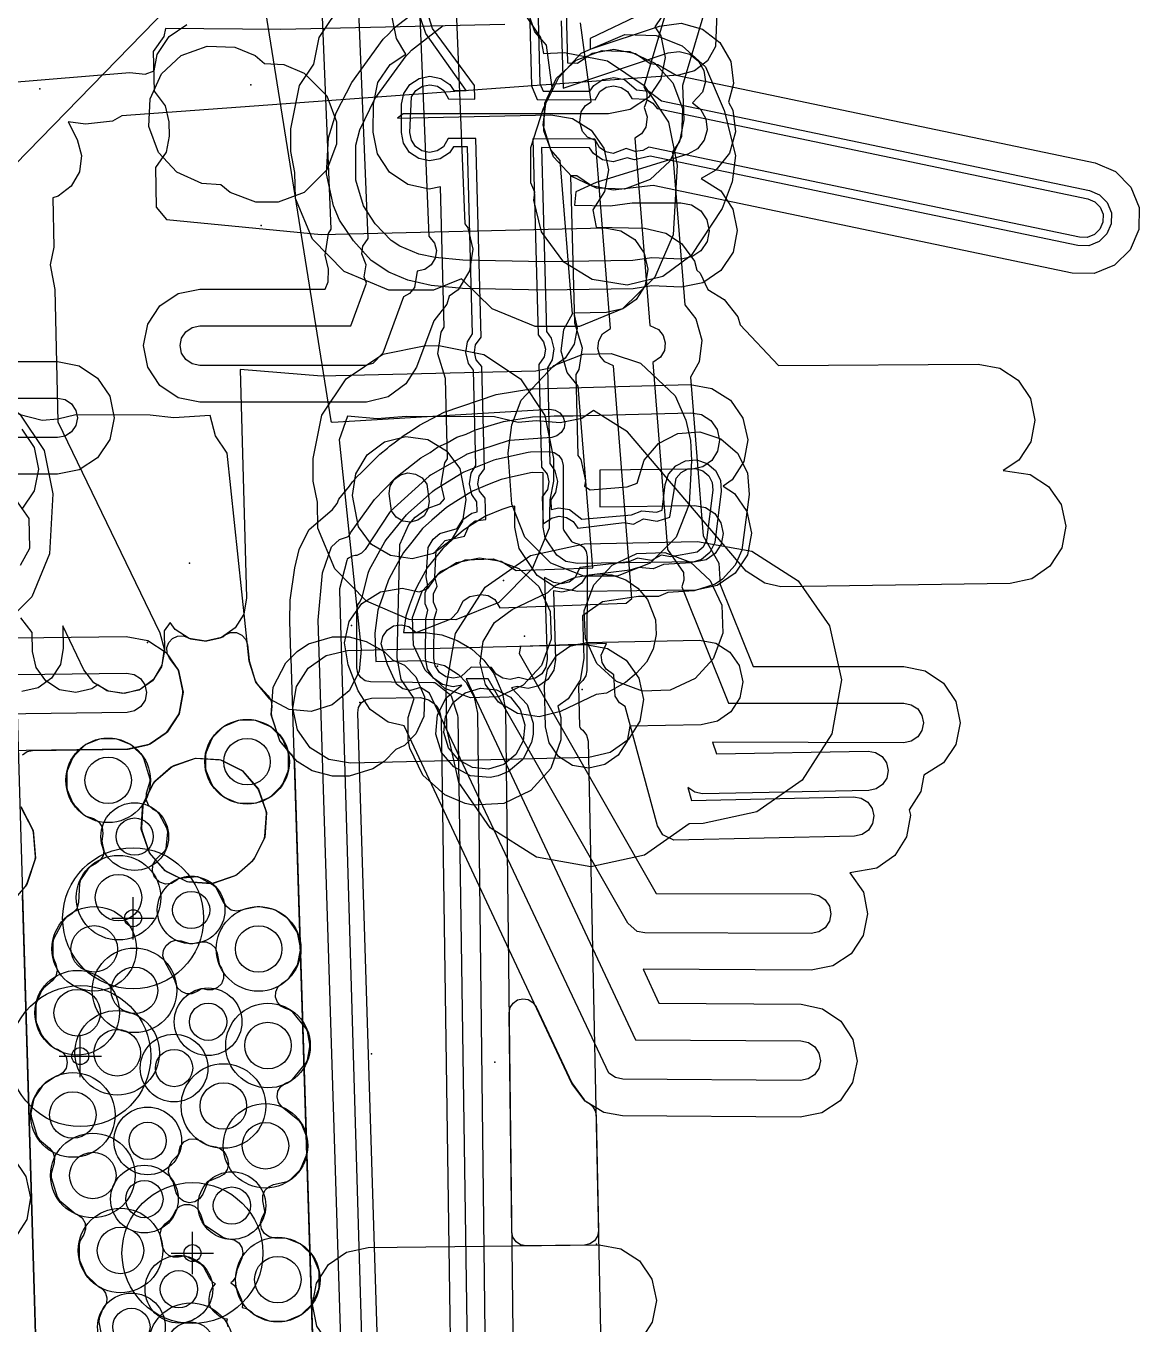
# Model space of a CAD drawing. Header units: metres. Extents: x 17722 to 17999, y 13535 to 15917.
# Drawn here: x 17826.69 to 17866.18, y 14370.62 to 14416.65 of the extents above; entities that cross this region are included whole.
import ezdxf

# ---------------------------------------------------------------- set-up
doc = ezdxf.new("R2010")
doc.units = ezdxf.units.M
for name, color, linetype in [('AI_GREENING_ALLOWED_ZONE', 4, 'Continuous'), ('AI_GREENING_EXCLUSIONS', 1, 'Continuous'), ('AI_GREENING_LAWN', 82, 'Continuous'), ('AI_GREENING_REJECTED', 6, 'Continuous'), ('AI_GREENING_SHRUBS', 92, 'Continuous'), ('AI_GREENING_TREES', 3, 'Continuous')]:
    doc.layers.add(name, color=color, linetype=linetype)

# ---------------------------------------------------------------- blocks, each defined once
blk = doc.blocks.new('AI_TREE')
for p, q in [((0, -0.3), (0, 0.3)), ((-0.3, 0), (0.3, 0))]:
    blk.add_line(p, q)
for radius in [1, 0.12]:
    blk.add_circle((0, 0), radius)
blk = doc.blocks.new('AI_SHRUB')
for radius in [1, 0.55]:
    blk.add_circle((0, 0), radius)

msp = doc.modelspace()

# ---------------------------------------------------------------- linework, layer by layer
at = {"layer": 'AI_GREENING_ALLOWED_ZONE'}
for points in [[(17826.565, 14390.806), (17826.727, 14390.919), (17826.92, 14390.96), (17830.267, 14391.004), (17830.315, 14391.01), (17831.006, 14391.157), (17831.095, 14391.195), (17831.657, 14391.581), (17831.725, 14391.65), (17832.096, 14392.222), (17832.132, 14392.312), (17832.256, 14392.982), (17832.255, 14393.079), (17832.114, 14393.742), (17832.07, 14393.837), (17831.779, 14394.232), (17831.695, 14394.409), (17831.686, 14394.606), (17831.754, 14394.79), (17831.888, 14394.934), (17832.067, 14395.016), (17832.263, 14395.022), (17832.392, 14394.973), (17832.392, 14394.975), (17832.529, 14394.923), (17833.008, 14394.841), (17833.105, 14394.844), (17833.58, 14394.952), (17833.668, 14394.992), (17833.759, 14395.056), (17833.949, 14395.139), (17834.156, 14395.137), (17834.344, 14395.052), (17834.482, 14394.898), (17834.546, 14394.701), (17834.604, 14394.147), (17834.614, 14394.099), (17834.822, 14393.43), (17834.875, 14393.337), (17835.279, 14392.892), (17835.382, 14392.718), (17835.407, 14392.516), (17835.387, 14392.276), (17835.399, 14392.179), (17835.673, 14391.342), (17835.721, 14391.258), (17836.092, 14390.825), (17836.178, 14390.681), (17836.212, 14390.516), (17837.41, 14352.639)], [(17826.687, 14386.166), (17826.734, 14386.25), (17827.008, 14387.087), (17827.02, 14387.184), (17826.949, 14388.066), (17826.921, 14388.162), (17826.524, 14388.909)], [(17827.082, 14368.255), (17826.563, 14385.822)]]:
    msp.add_lwpolyline(points, dxfattribs=at)
for points in [[(17831.599, 14386.723), (17831.675, 14386.664), (17832.367, 14386.321), (17832.461, 14386.295), (17833.247, 14386.243), (17833.344, 14386.256), (17834.084, 14386.509), (17834.167, 14386.558), (17834.737, 14387.059), (17834.796, 14387.135), (17835.139, 14387.827), (17835.165, 14387.921), (17835.217, 14388.707), (17835.204, 14388.804), (17834.951, 14389.544), (17834.902, 14389.627), (17834.401, 14390.197), (17834.325, 14390.256), (17833.633, 14390.599), (17833.539, 14390.625), (17832.753, 14390.677), (17832.656, 14390.664), (17831.916, 14390.411), (17831.833, 14390.362), (17831.263, 14389.861), (17831.204, 14389.785), (17830.861, 14389.093), (17830.835, 14388.999), (17830.783, 14388.213), (17830.796, 14388.116), (17831.049, 14387.376), (17831.098, 14387.293), (17831.599, 14386.723)], [(17846.999, 14373.928), (17846.965, 14373.735), (17846.859, 14373.57), (17846.697, 14373.458), (17846.505, 14373.418), (17844.429, 14373.393), (17844.237, 14373.429), (17844.074, 14373.536), (17843.963, 14373.696), (17843.923, 14373.887), (17843.831, 14381.651), (17843.866, 14381.84), (17843.97, 14382.002), (17844.128, 14382.113), (17844.316, 14382.156), (17844.506, 14382.125), (17844.67, 14382.024), (17844.784, 14381.869), (17846.049, 14379.174), (17846.074, 14379.132), (17846.493, 14378.563), (17846.564, 14378.498), (17846.671, 14378.434), (17846.798, 14378.325), (17846.881, 14378.18), (17846.913, 14378.016), (17846.999, 14373.928)]]:
    msp.add_lwpolyline(points, close=True, dxfattribs=at)
at = {"layer": 'AI_GREENING_EXCLUSIONS'}
for points in [[(17844.491, 14431.136), (17844.922, 14414.612), (17845.032, 14414.346), (17846.692, 14414.336), (17846.832, 14414.542), (17847.158, 14414.757), (17847.541, 14414.831), (17847.923, 14414.753), (17848.344, 14414.386), (17848.786, 14414.338), (17849.236, 14413.996), (17864.416, 14410.822), (17864.775, 14410.669), (17865.048, 14410.391), (17865.194, 14410.029), (17865.19, 14409.639), (17865.038, 14409.28), (17864.759, 14409.006), (17864.397, 14408.861), (17864.007, 14408.864), (17848.827, 14412.039), (17848.277, 14411.906), (17848.02, 14411.98), (17847.523, 14411.831), (17847.141, 14411.909), (17846.818, 14412.128), (17846.681, 14412.336), (17844.981, 14412.346), (17845.152, 14405.816), (17845.325, 14405.578), (17845.418, 14405.199), (17845.358, 14404.814), (17845.185, 14404.53), (17845.274, 14401.13), (17845.455, 14400.875), (17845.541, 14400.494), (17845.474, 14400.109), (17845.309, 14399.848), (17845.319, 14399.501), (17845.588, 14399.565), (17845.974, 14399.503), (17846.404, 14399.163), (17848.173, 14399.314), (17848.539, 14399.463), (17849.059, 14399.415), (17849.259, 14399.48), (17849.367, 14400.388), (17849.488, 14400.759), (17849.742, 14401.055), (17850.09, 14401.232), (17850.479, 14401.262), (17850.85, 14401.141), (17851.146, 14400.888), (17851.323, 14400.54), (17851.353, 14400.151), (17851.123, 14398.33), (17850.946, 14397.982), (17850.65, 14397.729), (17850.279, 14397.608), (17849.3, 14397.551), (17848.935, 14397.402), (17848.414, 14397.45), (17848.11, 14397.351), (17846.569, 14397.169), (17846.395, 14396.886), (17846.079, 14396.657), (17845.699, 14396.567), (17845.403, 14396.615), (17845.474, 14394.189), (17845.409, 14393.804), (17845.202, 14393.473), (17844.884, 14393.247), (17844.504, 14393.16), (17844.115, 14393.228), (17843.912, 14393.181), (17844.474, 14392.584), (17844.684, 14391.931), (17844.684, 14391.535), (17844.625, 14391.243), (17844.313, 14390.644), (17843.805, 14390.213), (17843.444, 14390.062), (17843.152, 14390.003), (17842.464, 14390.062), (17841.865, 14390.374), (17841.434, 14390.882), (17841.224, 14391.535), (17841.283, 14392.223), (17841.595, 14392.822), (17842.154, 14393.274), (17841.847, 14393.217), (17841.466, 14393.297), (17841.143, 14393.517), (17840.93, 14393.844), (17840.858, 14394.227), (17840.873, 14395.616), (17840.94, 14395.934), (17840.85, 14396.157), (17840.85, 14396.553), (17840.948, 14396.798), (17840.889, 14397.116), (17840.96, 14398.152), (17841.139, 14398.452), (17841.372, 14398.651), (17841.991, 14398.827), (17842.188, 14399.146), (17842.504, 14399.375), (17842.697, 14399.421), (17842.686, 14399.774), (17842.504, 14400.032), (17842.418, 14400.413), (17842.484, 14400.797), (17842.651, 14401.062), (17842.562, 14404.45), (17842.389, 14404.688), (17842.296, 14405.067), (17842.356, 14405.452), (17842.529, 14405.736), (17842.356, 14412.361), (17841.852, 14412.364), (17841.712, 14412.158), (17841.386, 14411.943), (17841.003, 14411.869), (17840.621, 14411.947), (17840.298, 14412.166), (17840.083, 14412.492), (17840.009, 14412.875), (17840.015, 14413.875), (17840.093, 14414.257), (17840.312, 14414.58), (17840.638, 14414.795), (17841.021, 14414.869), (17841.403, 14414.791), (17841.726, 14414.572), (17841.863, 14414.364), (17842.304, 14414.361), (17840.871, 14416.386), (17840.677, 14416.973)], [(17844.188, 14431.246), (17844.624, 14414.534), (17844.824, 14414.047), (17846.876, 14414.035), (17847.043, 14414.329), (17847.271, 14414.479), (17847.539, 14414.531), (17847.807, 14414.476), (17848.033, 14414.323), (17848.187, 14414.075), (17848.69, 14414.054), (17848.926, 14413.917), (17849.075, 14413.724), (17864.355, 14410.528), (17864.606, 14410.421), (17864.797, 14410.226), (17864.899, 14409.973), (17864.897, 14409.7), (17864.79, 14409.449), (17864.595, 14409.257), (17864.341, 14409.155), (17864.068, 14409.158), (17848.788, 14412.353), (17848.574, 14412.235), (17848.303, 14412.205), (17847.985, 14412.309), (17847.525, 14412.131), (17847.257, 14412.186), (17847.031, 14412.339), (17846.868, 14412.635), (17844.673, 14412.648), (17844.855, 14405.695), (17845.053, 14405.452), (17845.118, 14405.186), (17845.076, 14404.917), (17844.882, 14404.645), (17844.977, 14401.005), (17845.18, 14400.753), (17845.241, 14400.486), (17845.194, 14400.217), (17845.006, 14399.956), (17845.034, 14398.994), (17845.334, 14399.202), (17845.599, 14399.265), (17845.869, 14399.222), (17846.102, 14399.079), (17846.265, 14398.844), (17847.91, 14399.039), (17848.247, 14398.985), (17848.598, 14399.168), (17849.085, 14399.085), (17849.531, 14399.231), (17849.75, 14400.612), (17849.928, 14400.82), (17850.171, 14400.943), (17850.443, 14400.964), (17850.703, 14400.88), (17850.911, 14400.702), (17851.034, 14400.459), (17851.055, 14400.186), (17850.835, 14398.411), (17850.711, 14398.168), (17850.503, 14397.99), (17849.563, 14397.825), (17849.227, 14397.88), (17848.875, 14397.696), (17848.388, 14397.78), (17848.074, 14397.649), (17846.338, 14397.443), (17846.175, 14397.09), (17845.954, 14396.93), (17845.688, 14396.867), (17845.418, 14396.91), (17845.087, 14397.095), (17845.174, 14394.18), (17845.129, 14393.91), (17844.984, 14393.679), (17844.761, 14393.521), (17844.495, 14393.46), (17844.156, 14393.549), (17843.87, 14393.473), (17843.601, 14393.519), (17843.37, 14393.664), (17843.208, 14393.901), (17842.48, 14393.91), (17842.119, 14393.567), (17841.851, 14393.517), (17841.583, 14393.573), (17841.358, 14393.727), (17841.208, 14393.956), (17841.158, 14394.224), (17841.173, 14395.613), (17841.264, 14395.931), (17841.145, 14396.217), (17841.148, 14396.513), (17841.274, 14396.791), (17841.189, 14397.113), (17841.241, 14398.046), (17841.555, 14398.41), (17842.241, 14398.563), (17842.407, 14398.942), (17842.629, 14399.102), (17843.005, 14399.148), (17842.983, 14399.901), (17842.778, 14400.154), (17842.718, 14400.42), (17842.764, 14400.69), (17842.954, 14400.952), (17842.859, 14404.571), (17842.661, 14404.814), (17842.596, 14405.08), (17842.638, 14405.349), (17842.832, 14405.621), (17842.648, 14412.659), (17841.668, 14412.665), (17841.501, 14412.371), (17841.273, 14412.221), (17841.005, 14412.169), (17840.737, 14412.224), (17840.511, 14412.377), (17840.361, 14412.605), (17840.309, 14412.873), (17840.37, 14414.141), (17840.523, 14414.367), (17840.751, 14414.517), (17841.019, 14414.569), (17841.287, 14414.514), (17841.513, 14414.361), (17841.676, 14414.065), (17842.612, 14414.06), (17842.599, 14414.538), (17841.112, 14416.563), (17840.977, 14416.974)], [(17845.498, 14430.893), (17845.904, 14415.341), (17846.258, 14415.338), (17846.78, 14415.683), (17847.547, 14415.831), (17848.311, 14415.674), (17848.832, 14415.321), (17849.108, 14415.285), (17849.759, 14414.909), (17864.621, 14411.801), (17865.339, 14411.495), (17865.885, 14410.938), (17866.177, 14410.214), (17866.169, 14409.434), (17865.864, 14408.716), (17865.306, 14408.17), (17864.583, 14407.878), (17863.802, 14407.886), (17848.94, 14410.993), (17847.517, 14410.831), (17846.753, 14410.988), (17846.235, 14411.339), (17846.008, 14411.34), (17846.144, 14406.12), (17846.417, 14405.242), (17846.297, 14404.47), (17846.192, 14404.297), (17846.266, 14401.425), (17846.368, 14401.281), (17846.54, 14400.52), (17846.507, 14400.327), (17846.703, 14400.205), (17848.013, 14400.31), (17848.367, 14400.443), (17848.616, 14401.249), (17849.124, 14401.841), (17849.82, 14402.195), (17850.598, 14402.255), (17851.339, 14402.013), (17851.932, 14401.506), (17852.286, 14400.81), (17852.346, 14400.032), (17852.086, 14398.058), (17851.852, 14397.533), (17851.397, 14397.029), (17851.138, 14396.856), (17850.396, 14396.615), (17849.46, 14396.555), (17849.133, 14396.422), (17848.424, 14396.422), (17847.143, 14396.23), (17846.43, 14395.733), (17846.474, 14394.218), (17846.344, 14393.448), (17845.929, 14392.787), (17845.562, 14392.525), (17845.664, 14392.129), (17845.664, 14391.337), (17845.303, 14390.323), (17844.602, 14389.544), (17843.642, 14389.081), (17842.558, 14389.023), (17842.266, 14389.081), (17841.544, 14389.384), (17840.765, 14390.085), (17840.302, 14391.045), (17840.244, 14391.337), (17840.244, 14392.129), (17840.46, 14392.797), (17840.002, 14393.471), (17839.858, 14394.238), (17839.95, 14398.263), (17840.276, 14398.972), (17840.497, 14399.228), (17840.921, 14399.545), (17841.379, 14399.704), (17841.532, 14399.883), (17841.418, 14400.386), (17841.55, 14401.156), (17841.644, 14401.304), (17841.57, 14404.146), (17841.297, 14405.024), (17841.417, 14405.796), (17841.522, 14405.969), (17841.393, 14410.945), (17840.997, 14410.869), (17840.233, 14411.026), (17839.587, 14411.463), (17839.157, 14412.114), (17839.009, 14412.881), (17839.015, 14413.881), (17839.172, 14414.645), (17839.609, 14415.291), (17840.164, 14415.658), (17839.833, 14416.203), (17839.677, 14416.968)], [(17840.257, 14426.779), (17840.976, 14409.198), (17841.183, 14408.949), (17841.247, 14408.684), (17841.205, 14408.414), (17841.062, 14408.181), (17840.842, 14408.02), (17840.569, 14407.955), (17840.467, 14407.378), (17840.297, 14407.164), (17840.084, 14407.046), (17839.343, 14405.047), (17838.989, 14404.679), (17838.724, 14404.615), (17832.853, 14404.615), (17832.586, 14404.668), (17832.358, 14404.82), (17832.207, 14405.047), (17832.153, 14405.315), (17832.207, 14405.583), (17832.358, 14405.81), (17832.586, 14405.961), (17832.853, 14406.015), (17838.209, 14406.015), (17838.771, 14407.532), (17838.685, 14407.761), (17838.761, 14408.177), (17838.599, 14408.575), (17838.641, 14408.845), (17838.828, 14409.11), (17838.108, 14426.691)], [(17840.787, 14426.614), (17819.044, 14404.309)], [(17840.787, 14426.614), (17819.044, 14404.309)], [(17841.58, 14426.231), (17842.259, 14409.637), (17842.362, 14409.495), (17842.546, 14408.737), (17842.425, 14407.966), (17842.018, 14407.3), (17841.706, 14407.072), (17841.623, 14406.782), (17841.155, 14406.194), (17840.544, 14404.549), (17840.164, 14403.956), (17839.532, 14403.498), (17838.773, 14403.316), (17832.853, 14403.315), (17832.088, 14403.467), (17831.439, 14403.901), (17831.006, 14404.549), (17830.853, 14405.315), (17831.006, 14406.08), (17831.439, 14406.729), (17832.088, 14407.162), (17832.853, 14407.315), (17837.304, 14407.315), (17837.403, 14407.582), (17837.419, 14408.03), (17837.3, 14408.522), (17837.421, 14409.293), (17837.513, 14409.444), (17836.825, 14426.252)], [(17850.952, 14422.393), (17848.61, 14414.502), (17848.71, 14414.279), (17848.718, 14414.006), (17848.624, 14413.759), (17848.728, 14413.426), (17848.678, 14413.059), (17848.525, 14412.833), (17848.286, 14412.679), (17848.817, 14406.03), (17849.124, 14405.888), (17849.294, 14405.674), (17849.368, 14405.411), (17849.336, 14405.14), (17849.203, 14404.901), (17848.922, 14404.713), (17849.451, 14398.089), (17850.013, 14397.265), (17850.031, 14396.993), (17849.952, 14396.762), (17851.608, 14392.635), (17857.829, 14392.635), (17858.096, 14392.582), (17858.324, 14392.43), (17858.475, 14392.203), (17858.529, 14391.935), (17858.475, 14391.667), (17858.324, 14391.44), (17858.096, 14391.289), (17857.829, 14391.235), (17851.048, 14391.252), (17851.181, 14390.835), (17856.562, 14390.935), (17856.831, 14390.886), (17857.061, 14390.739), (17857.217, 14390.515), (17857.275, 14390.248), (17857.227, 14389.979), (17857.079, 14389.749), (17856.855, 14389.593), (17856.588, 14389.535), (17850.685, 14389.425), (17850.416, 14389.474), (17850.17, 14389.645), (17850.296, 14389.181), (17856.05, 14389.318), (17856.319, 14389.271), (17856.549, 14389.125), (17856.706, 14388.902), (17856.766, 14388.635), (17856.719, 14388.366), (17856.573, 14388.135), (17856.349, 14387.978), (17856.083, 14387.919), (17849.675, 14387.774), (17849.281, 14387.962), (17849.088, 14388.285), (17847.941, 14392.514), (17847.739, 14392.651), (17847.588, 14392.879), (17847.54, 14393.643), (17847.268, 14393.837), (17847.131, 14394.073), (17847.096, 14394.344), (17847.281, 14394.757), (17844.228, 14394.645), (17844.182, 14394.402), (17849.051, 14385.885), (17854.55, 14385.869), (17854.818, 14385.815), (17855.045, 14385.662), (17855.196, 14385.435), (17855.248, 14385.167), (17855.194, 14384.899), (17855.042, 14384.673), (17854.814, 14384.521), (17854.546, 14384.469), (17848.642, 14384.486), (17848.375, 14384.54), (17848.037, 14384.839), (17843.086, 14393.499), (17842.307, 14393.5), (17848.316, 14380.699), (17854.177, 14380.658), (17854.445, 14380.602), (17854.671, 14380.449), (17854.821, 14380.221), (17854.873, 14379.953), (17854.817, 14379.685), (17854.664, 14379.459), (17854.436, 14379.309), (17854.168, 14379.258), (17847.865, 14379.302), (17847.597, 14379.357), (17847.371, 14379.51), (17840.998, 14392.994), (17840.684, 14393.19), (17840.326, 14393.088), (17840.06, 14393.147), (17839.836, 14393.305), (17839.51, 14394.002), (17839.284, 14394.738), (17839.344, 14395.004), (17839.501, 14395.227), (17839.732, 14395.374), (17840.001, 14395.42), (17840.267, 14395.36), (17840.528, 14395.145), (17841.767, 14395.623), (17842.006, 14395.87), (17842.202, 14396.269), (17842.433, 14396.416), (17842.821, 14396.495), (17843.091, 14396.452), (17843.323, 14396.308), (17843.499, 14396.02), (17847.981, 14396.184), (17848.186, 14396.348), (17847.527, 14404.602), (17847.219, 14404.743), (17847.05, 14404.957), (17846.976, 14405.22), (17847.007, 14405.491), (17847.141, 14405.73), (17847.422, 14405.918), (17846.889, 14412.586), (17846.612, 14412.708), (17846.431, 14412.913), (17846.336, 14413.236), (17846.386, 14413.603), (17846.539, 14413.829), (17846.741, 14413.964), (17846.365, 14416.768)], [(17852.198, 14422.023), (17849.978, 14414.542), (17850.032, 14413.322), (17849.877, 14412.558), (17849.629, 14412.19), (17850.063, 14406.757), (17850.451, 14406.265), (17850.664, 14405.515), (17850.573, 14404.74), (17850.268, 14404.193), (17850.716, 14398.574), (17851.27, 14397.599), (17851.318, 14396.849), (17852.487, 14393.935), (17857.829, 14393.935), (17858.594, 14393.783), (17859.243, 14393.35), (17859.676, 14392.701), (17859.829, 14391.935), (17859.676, 14391.17), (17859.243, 14390.521), (17858.54, 14390.077), (17858.437, 14389.504), (17858.023, 14388.859), (17858.066, 14388.666), (17857.932, 14387.897), (17857.514, 14387.238), (17856.875, 14386.789), (17855.914, 14386.614), (17856.398, 14385.929), (17856.548, 14385.163), (17856.394, 14384.398), (17855.959, 14383.751), (17855.308, 14383.319), (17854.543, 14383.169), (17848.579, 14383.198), (17849.144, 14381.993), (17854.187, 14381.957), (17854.951, 14381.8), (17855.597, 14381.362), (17856.026, 14380.71), (17856.172, 14379.943), (17856.015, 14379.179), (17855.577, 14378.533), (17854.925, 14378.104), (17854.158, 14377.958), (17847.856, 14378.002), (17847.19, 14378.121), (17846.522, 14378.524), (17846.059, 14379.152), (17840.108, 14391.83), (17839.533, 14391.959), (17838.895, 14392.408), (17838.477, 14393.068), (17838.118, 14394.001), (17837.984, 14394.77), (17838.155, 14395.531), (17838.604, 14396.169), (17839.264, 14396.586), (17840.033, 14396.72), (17840.643, 14396.583), (17840.946, 14396.699), (17841.306, 14397.211), (17841.965, 14397.628), (17842.774, 14397.794), (17843.544, 14397.67), (17844.077, 14397.342), (17846.794, 14397.441), (17846.281, 14403.875), (17845.892, 14404.366), (17845.68, 14405.117), (17845.771, 14405.892), (17846.076, 14406.438), (17845.641, 14411.881), (17845.307, 14412.26), (17845.04, 14413.132), (17845.131, 14413.907), (17845.373, 14414.381), (17845.16, 14415.975), (17844.746, 14416.444), (17844.493, 14417.183)], [(17850.462, 14418.017), (17846.698, 14416.21), (17846.709, 14415.827), (17849.158, 14416.649), (17849.932, 14416.748), (17850.685, 14416.544), (17851.302, 14416.067), (17851.69, 14415.39), (17851.79, 14414.616), (17851.608, 14413.948), (17851.763, 14413.672), (17851.855, 14412.897), (17851.643, 14412.146), (17851.16, 14411.533), (17850.645, 14411.244), (17851.334, 14410.806), (17851.77, 14410.158), (17851.925, 14409.394), (17851.775, 14408.628), (17851.344, 14407.977), (17850.697, 14407.541), (17849.932, 14407.386), (17848.893, 14407.432), (17848.234, 14407.332), (17845.108, 14407.282), (17842.171, 14407.344), (17841.063, 14407.45), (17841.063, 14407.45), (17841.063, 14407.45), (17841.063, 14407.45), (17841.063, 14407.45), (17840.239, 14407.635), (17839.563, 14407.92), (17838.94, 14408.336), (17838.305, 14409.029), (17837.809, 14409.763), (17837.594, 14410.272), (17837.353, 14411.407), (17837.423, 14412.684), (17837.694, 14413.575), (17838.253, 14414.652), (17839.364, 14416.184), (17839.567, 14416.372), (17839.567, 14416.372), (17839.748, 14416.582), (17840.966, 14417.517)], [(17851.203, 14417.108), (17851.154, 14415.927), (17850.865, 14415.418), (17850.403, 14415.059), (17849.839, 14414.903), (17830.09, 14413.466), (17829.757, 14413.279), (17828.802, 14413.166), (17828.19, 14413.256), (17828.504, 14412.628), (17828.658, 14412.063), (17828.585, 14411.483), (17828.295, 14410.974), (17827.833, 14410.616), (17827.639, 14410.563), (17827.68, 14408.804), (17827.547, 14408.178), (17827.715, 14407.305), (17827.823, 14402.609), (17831.441, 14395.128), (17831.588, 14394.561), (17831.508, 14393.982), (17831.211, 14393.477), (17830.744, 14393.124), (17830.178, 14392.977), (17829.598, 14393.058), (17829.093, 14393.355), (17828.741, 14393.822), (17827.99, 14395.373), (17828.008, 14394.588), (17827.907, 14394.012), (17827.594, 14393.518), (17827.115, 14393.181), (17826.543, 14393.054)], [(17844.072, 14417.537), (17844.939, 14416.24), (17845.051, 14415.677), (17845.791, 14415.715), (17847.322, 14415.411), (17848.619, 14414.543), (17849.487, 14413.246), (17849.791, 14411.715), (17849.644, 14409.248), (17848.997, 14407.739), (17847.853, 14406.616), (17846.331, 14405.996), (17844.747, 14405.996), (17843.225, 14406.616), (17842.14, 14407.681), (17841.144, 14407.281), (17839.56, 14407.281), (17837.974, 14407.944), (17836.851, 14409.088), (17836.247, 14410.533), (17836.231, 14411.453), (17836.082, 14412.203), (17836.082, 14413.005), (17836.386, 14414.536), (17836.898, 14415.302), (17837.085, 14416.24), (17837.085, 14416.24), (17837.952, 14417.537)], [(17816.909, 14413.891), (17830.367, 14415.003), (17830.914, 14414.939), (17831.23, 14415.065), (17831.344, 14415.638), (17831.771, 14416.281), (17832.394, 14416.702)], [(17849.244, 14416.99), (17848.996, 14416.618), (17849.208, 14416.301), (17849.36, 14415.536), (17849.208, 14414.77), (17848.774, 14414.121), (17848.125, 14413.688), (17847.36, 14413.536), (17840.074, 14413.536), (17839.867, 14413.383), (17845.308, 14413.507), (17846.077, 14413.372), (17846.735, 14412.954), (17847.183, 14412.315), (17847.353, 14411.553), (17847.218, 14410.784), (17846.802, 14410.13), (17846.911, 14409.52), (17848.633, 14409.478), (17849.394, 14409.308), (17849.949, 14408.941), (17850.405, 14408.307), (17850.485, 14407.996), (17850.606, 14407.887), (17850.882, 14407.303), (17851.455, 14406.95), (17851.939, 14406.338), (17852.02, 14406.055), (17853.388, 14404.614), (17860.47, 14404.662), (17861.237, 14404.515), (17861.888, 14404.086), (17862.326, 14403.44), (17862.484, 14402.676), (17862.337, 14401.909), (17861.908, 14401.257), (17861.354, 14400.882), (17862.312, 14400.745), (17862.967, 14400.322), (17863.411, 14399.681), (17863.576, 14398.918), (17863.436, 14398.15), (17863.014, 14397.494), (17862.372, 14397.05), (17861.609, 14396.885), (17853.474, 14396.762), (17852.899, 14396.896), (17852.244, 14397.319), (17848.029, 14402.256), (17846.824, 14403.014), (17846.403, 14402.732), (17845.638, 14402.58), (17844.785, 14402.65), (17844.145, 14402.587), (17843.309, 14402.791), (17840.18, 14402.806), (17839.148, 14402.716), (17838.099, 14402.815), (17837.801, 14401.978), (17838.585, 14394.542), (17838.513, 14393.765), (17838.15, 14393.074), (17837.551, 14392.575), (17836.805, 14392.343), (17836.028, 14392.414), (17835.338, 14392.778), (17834.838, 14393.377), (17834.607, 14394.123), (17833.829, 14401.505), (17833.408, 14402.121), (17833.218, 14402.838), (17831.934, 14402.75), (17831.099, 14402.848), (17828.456, 14402.861), (17827.818, 14402.705), (17827.267, 14402.666), (17826.431, 14402.87)], [(17843.675, 14416.707), (17835.727, 14416.526), (17831.634, 14416.566), (17831.582, 14416.28), (17831.206, 14415.746), (17831.232, 14414.339), (17831.628, 14413.82), (17831.753, 14413.248), (17831.762, 14412.748), (17831.658, 14412.172), (17831.282, 14411.638), (17831.308, 14410.231), (17831.679, 14409.787), (17837.16, 14409.263), (17847.219, 14409.493), (17847.795, 14409.392), (17848.289, 14409.078), (17848.625, 14408.599), (17848.752, 14408.027), (17848.651, 14407.451), (17848.337, 14406.957), (17847.858, 14406.621), (17847.287, 14406.493), (17846.12, 14406.467), (17846.237, 14405.941), (17846.136, 14405.365), (17845.822, 14404.871), (17845.343, 14404.534), (17844.771, 14404.407), (17837.17, 14404.234), (17834.291, 14404.469), (17834.515, 14396.374), (17834.417, 14395.797), (17834.105, 14395.302), (17833.628, 14394.963), (17833.057, 14394.833), (17832.48, 14394.931), (17831.985, 14395.243), (17831.805, 14395.495), (17831.586, 14395.205), (17831.599, 14394.502), (17831.496, 14393.926), (17831.18, 14393.434), (17830.699, 14393.1), (17830.127, 14392.975), (17829.551, 14393.078), (17829.232, 14393.283), (17829.03, 14393.141), (17828.459, 14393.012), (17827.883, 14393.111), (17827.388, 14393.424), (17827.05, 14393.902), (17826.922, 14394.473), (17826.905, 14395.143), (17826.506, 14395.66)], [(17845.679, 14416.83), (17845.75, 14414.45), (17849.476, 14415.701), (17849.863, 14415.751), (17850.239, 14415.649), (17850.548, 14415.41), (17850.742, 14415.071), (17850.792, 14414.684), (17850.69, 14414.308), (17850.332, 14413.931), (17850.621, 14413.703), (17850.812, 14413.363), (17850.858, 14412.975), (17850.752, 14412.6), (17850.51, 14412.293), (17850.17, 14412.103), (17846.913, 14411.096), (17846.196, 14410.772), (17846.15, 14410.299), (17847.414, 14410.27), (17848.194, 14410.38), (17849.921, 14410.386), (17850.304, 14410.312), (17850.629, 14410.096), (17850.847, 14409.772), (17850.925, 14409.39), (17850.85, 14409.007), (17850.634, 14408.682), (17850.311, 14408.464), (17849.928, 14408.386), (17848.89, 14408.432), (17848.218, 14408.332), (17845.092, 14408.282), (17842.192, 14408.344), (17841.205, 14408.44), (17841.205, 14408.44), (17841.205, 14408.44), (17841.205, 14408.44), (17841.205, 14408.44), (17840.628, 14408.556), (17839.952, 14408.841), (17839.641, 14409.049), (17839.078, 14409.637), (17838.668, 14410.276), (17838.387, 14411.18), (17838.39, 14412.429), (17838.534, 14412.972), (17839.065, 14414.068), (17840.171, 14415.595), (17840.273, 14415.688), (17840.364, 14415.793), (17841.492, 14416.666)], [(17821.488, 14404.75), (17827.812, 14404.754), (17828.577, 14404.601), (17829.226, 14404.168), (17829.659, 14403.519), (17829.812, 14402.754), (17829.659, 14401.988), (17829.226, 14401.339), (17828.577, 14400.906), (17827.812, 14400.754), (17824.785, 14400.754)], [(17837.436, 14351.82), (17836.094, 14394.235), (17836.089, 14394.258), (17836.09, 14394.373), (17836.053, 14395.546), (17836.065, 14396.291), (17836.221, 14397.439), (17836.384, 14398.082), (17836.727, 14398.783), (17837.565, 14399.499), (17837.723, 14399.72), (17837.787, 14399.865), (17838.16, 14400.331), (17838.27, 14400.485), (17838.339, 14400.556), (17838.406, 14400.639), (17838.614, 14400.835), (17839.237, 14401.469), (17839.515, 14401.684), (17839.515, 14401.684), (17839.588, 14401.753), (17839.751, 14401.868), (17840.109, 14402.145), (17840.321, 14402.267), (17840.652, 14402.499), (17841.519, 14402.955), (17841.519, 14402.955), (17841.519, 14402.955), (17843.37, 14403.588), (17843.37, 14403.588), (17843.37, 14403.588), (17843.37, 14403.588), (17844.601, 14403.784), (17844.663, 14403.786), (17844.684, 14403.789), (17850.249, 14403.936), (17850.251, 14403.936), (17850.251, 14403.936), (17850.251, 14403.936), (17851.02, 14403.8), (17851.678, 14403.381), (17852.126, 14402.742), (17852.295, 14401.98), (17852.159, 14401.212), (17851.74, 14400.554), (17851.425, 14400.332), (17851.822, 14400.074), (17852.263, 14399.43), (17852.424, 14398.666), (17852.28, 14397.899), (17851.854, 14397.246), (17851.211, 14396.805), (17850.447, 14396.643), (17846.271, 14396.595), (17845.474, 14396.738), (17844.82, 14397.164), (17844.186, 14398.118), (17844.035, 14398.883), (17844.037, 14399.623), (17843.848, 14399.604), (17843.575, 14399.499), (17842.99, 14399.267), (17842.425, 14398.908), (17842.199, 14398.761), (17841.825, 14398.435), (17841.473, 14398.123), (17840.962, 14397.487), (17840.92, 14397.435), (17840.572, 14396.788), (17840.467, 14396.589), (17840.298, 14396.109), (17840.163, 14395.72), (17840.085, 14395.137), (17840.852, 14395.143), (17841.436, 14395.059), (17841.989, 14394.863), (17842.495, 14394.562), (17842.935, 14394.165), (17843.287, 14393.691), (17843.598, 14392.974), (17843.704, 14392.393), (17844.025, 14365.308)], [(17821.507, 14403.454), (17827.812, 14403.454), (17828.08, 14403.4), (17828.307, 14403.249), (17828.458, 14403.021), (17828.512, 14402.754), (17828.458, 14402.486), (17828.307, 14402.259), (17828.08, 14402.107), (17827.812, 14402.054), (17822.205, 14402.054)], [(17838.42, 14352.05), (17837.052, 14395.577), (17837.205, 14397.264), (17837.522, 14398.177), (17837.814, 14398.435), (17838.129, 14398.543), (17838.169, 14398.6), (17838.201, 14398.671), (17839.052, 14399.863), (17839.781, 14400.614), (17839.813, 14400.638), (17839.866, 14400.692), (17840.7, 14401.337), (17841.031, 14401.526), (17841.287, 14401.713), (17841.636, 14401.872), (17841.975, 14402.065), (17841.975, 14402.065), (17842.304, 14402.176), (17842.64, 14402.329), (17843.633, 14402.623), (17843.633, 14402.623), (17843.633, 14402.623), (17843.633, 14402.623), (17844.661, 14402.786), (17845.16, 14402.799), (17845.427, 14402.83), (17846.095, 14402.824), (17850.273, 14402.936), (17850.273, 14402.936), (17850.273, 14402.936), (17850.657, 14402.868), (17850.987, 14402.659), (17851.21, 14402.339), (17851.295, 14401.958), (17851.227, 14401.574), (17851.018, 14401.245), (17850.698, 14401.021), (17850.317, 14400.936), (17850.317, 14400.936), (17850.317, 14400.936), (17850.317, 14400.936), (17847.043, 14400.897), (17847.045, 14399.601), (17850.412, 14399.643), (17850.796, 14399.572), (17851.123, 14399.359), (17851.343, 14399.037), (17851.424, 14398.655), (17851.352, 14398.271), (17851.139, 14397.944), (17850.817, 14397.724), (17850.435, 14397.643), (17846.259, 14397.595), (17845.846, 14397.666), (17845.519, 14397.879), (17845.111, 14398.499), (17845.035, 14398.882), (17845.039, 14400.805), (17844.646, 14400.811), (17844.057, 14400.685), (17843.543, 14400.569), (17843.123, 14400.4), (17842.534, 14400.157), (17841.942, 14399.792), (17841.603, 14399.579), (17841.092, 14399.124), (17840.761, 14398.826), (17840.373, 14398.345), (17840.079, 14397.976), (17839.739, 14397.36), (17839.545, 14397.005), (17839.335, 14396.401), (17839.175, 14395.938), (17839.068, 14395.114), (17839.099, 14394.115), (17840.774, 14394.146), (17841.536, 14393.972), (17842.031, 14393.654), (17842.301, 14393.366), (17842.587, 14392.854), (17842.711, 14392.279), (17843.025, 14365.292)], [(17826.542, 14402.349), (17826.976, 14401.7), (17827.128, 14400.935), (17826.976, 14400.17), (17826.542, 14399.521)], [(17826.495, 14397.53), (17826.829, 14398.129), (17826.802, 14399.184), (17826.386, 14399.774)], [(17825.357, 14394.94), (17830.238, 14395.004), (17831.006, 14394.862), (17831.66, 14394.437), (17832.102, 14393.794), (17832.265, 14393.031), (17832.123, 14392.263), (17831.698, 14391.609), (17831.055, 14391.167), (17830.291, 14391.005), (17823.988, 14390.921)], [(17826.302, 14394.679), (17828.383, 14324.175)], [(17824.45, 14393.628), (17830.256, 14393.704), (17830.524, 14393.655), (17830.753, 14393.506), (17830.908, 14393.281), (17830.965, 14393.014), (17830.915, 14392.745), (17830.766, 14392.516), (17830.541, 14392.361), (17830.274, 14392.304), (17823.97, 14392.221)], [(17826.504, 14388.976), (17826.945, 14388.117), (17827.024, 14387.134), (17826.719, 14386.203), (17826.099, 14385.48)]]:
    msp.add_lwpolyline(points, dxfattribs=at)
for points in [[(17849.968, 14415.944), (17850.793, 14415.205), (17851.459, 14413.657), (17851.856, 14412.056), (17851.74, 14411.125), (17851.382, 14410.184), (17850.292, 14408.517), (17849.285, 14407.765), (17848.018, 14407.456), (17846.778, 14407.66), (17845.764, 14408.277), (17844.979, 14409.357), (17844.707, 14410.471), (17844.735, 14410.756), (17844.601, 14411.092), (17844.598, 14412.345), (17845.051, 14413.733), (17845.597, 14414.828), (17846.388, 14415.683), (17847.937, 14416.346), (17849.044, 14416.313), (17849.968, 14415.944)], [(17833.115, 14415.942), (17834.101, 14415.903), (17834.824, 14415.601), (17835.154, 14415.322), (17835.834, 14415.283), (17836.557, 14414.981), (17837.363, 14414.175), (17837.704, 14413.258), (17837.704, 14412.466), (17837.363, 14411.549), (17836.557, 14410.743), (17835.64, 14410.402), (17834.848, 14410.402), (17833.931, 14410.743), (17833.601, 14411.022), (17832.921, 14411.061), (17832.039, 14411.47), (17831.392, 14412.169), (17831.051, 14413.086), (17831.09, 14414.072), (17831.499, 14414.954), (17832.198, 14415.601), (17833.115, 14415.942)], [(17849.641, 14414.639), (17849.982, 14413.722), (17849.943, 14412.736), (17849.534, 14411.854), (17848.835, 14411.207), (17847.918, 14410.866), (17846.932, 14410.905), (17846.05, 14411.314), (17845.403, 14412.013), (17845.062, 14412.93), (17845.101, 14413.916), (17845.51, 14414.798), (17846.209, 14415.445), (17847.126, 14415.786), (17848.112, 14415.747), (17848.994, 14415.338), (17849.641, 14414.639)], [(17839.347, 14405.012), (17840.878, 14405.316), (17841.4, 14405.311), (17842.931, 14405.007), (17844.228, 14404.139), (17845.096, 14402.842), (17845.4, 14401.311), (17845.4, 14400.505), (17845.269, 14399.846), (17845.253, 14398.844), (17844.649, 14397.399), (17843.462, 14396.212), (17841.94, 14395.592), (17840.279, 14395.608), (17838.77, 14396.255), (17837.647, 14397.399), (17837.043, 14398.844), (17837.027, 14399.764), (17836.878, 14400.514), (17836.878, 14401.316), (17837.182, 14402.847), (17838.05, 14404.144), (17839.347, 14405.012)], [(17849.718, 14403.531), (17850.103, 14402.675), (17850.259, 14401.956), (17850.298, 14401.239), (17850.22, 14399.694), (17849.751, 14398.529), (17848.829, 14397.607), (17847.663, 14397.137), (17846.476, 14397.137), (17845.311, 14397.607), (17844.389, 14398.529), (17843.919, 14399.694), (17843.791, 14401.513), (17843.92, 14402.511), (17844.259, 14403.386), (17845.42, 14404.608), (17846.45, 14405.015), (17847.444, 14405.042), (17848.494, 14404.69), (17849.718, 14403.531)], [(17821.868, 14394.83), (17821.021, 14395.263), (17819.941, 14396.343), (17819.294, 14397.852), (17819.18, 14400.061), (17819.484, 14401.592), (17820.352, 14402.889), (17821.849, 14403.957), (17823.392, 14404.264), (17824.974, 14403.957), (17826.471, 14402.889), (17827.339, 14401.592), (17827.643, 14400.061), (17827.52, 14397.929), (17826.9, 14396.407), (17825.713, 14395.22), (17824.93, 14394.83), (17824.191, 14394.6), (17823.399, 14394.526), (17822.607, 14394.6), (17821.868, 14394.83)], [(17842.078, 14400.962), (17842.287, 14399.857), (17842.175, 14399.085), (17841.775, 14398.415), (17841.15, 14397.948), (17840.393, 14397.757), (17839.621, 14397.869), (17838.951, 14398.269), (17838.484, 14398.894), (17838.275, 14399.999), (17838.387, 14400.771), (17838.787, 14401.441), (17839.412, 14401.908), (17840.169, 14402.099), (17840.941, 14401.987), (17841.611, 14401.587), (17842.078, 14400.962)], [(17840.989, 14399.79), (17840.95, 14399.52), (17840.81, 14399.285), (17840.591, 14399.122), (17840.326, 14399.055), (17840.056, 14399.094), (17839.821, 14399.234), (17839.658, 14399.453), (17839.573, 14400.066), (17839.612, 14400.336), (17839.752, 14400.571), (17839.971, 14400.734), (17840.236, 14400.801), (17840.506, 14400.762), (17840.741, 14400.622), (17840.904, 14400.403), (17840.989, 14399.79)], [(17842.979, 14396.748), (17844.584, 14397.869), (17846.49, 14398.288), (17850.517, 14398.368), (17852.438, 14398.025), (17854.081, 14396.973), (17855.197, 14395.373), (17855.615, 14393.468), (17855.273, 14391.547), (17854.221, 14389.904), (17852.621, 14388.788), (17850.716, 14388.369), (17850.216, 14388.36), (17848.631, 14387.251), (17846.726, 14386.83), (17844.805, 14387.17), (17843.16, 14388.219), (17842.042, 14389.818), (17841.621, 14391.723), (17841.59, 14393.189), (17841.93, 14395.104), (17842.979, 14396.748)], [(17844.877, 14396.768), (17845.286, 14395.886), (17845.325, 14394.9), (17844.977, 14393.968), (17844.33, 14393.269), (17843.448, 14392.86), (17842.462, 14392.821), (17841.545, 14393.162), (17840.846, 14393.809), (17840.437, 14394.691), (17840.398, 14395.677), (17840.746, 14396.609), (17841.393, 14397.308), (17842.275, 14397.717), (17843.261, 14397.756), (17844.178, 14397.415), (17844.877, 14396.768)], [(17850.267, 14397.638), (17850.966, 14396.991), (17851.375, 14396.109), (17851.414, 14395.123), (17851.073, 14394.206), (17850.426, 14393.507), (17849.544, 14393.098), (17848.558, 14393.059), (17847.641, 14393.4), (17846.942, 14394.047), (17846.533, 14394.929), (17846.494, 14395.915), (17846.835, 14396.832), (17847.482, 14397.531), (17848.364, 14397.94), (17849.35, 14397.979), (17850.267, 14397.638)], [(17848.395, 14396.711), (17848.733, 14396.314), (17849.022, 14395.589), (17849.049, 14395.068), (17848.939, 14394.556), (17848.702, 14394.092), (17848.353, 14393.704), (17847.96, 14393.369), (17847.279, 14392.988), (17846.917, 14392.945), (17845.656, 14392.346), (17844.9, 14392.155), (17844.127, 14392.268), (17843.457, 14392.668), (17842.991, 14393.293), (17842.8, 14394.05), (17842.913, 14394.822), (17843.313, 14395.492), (17843.938, 14395.958), (17845.197, 14396.557), (17845.457, 14396.81), (17846.182, 14397.099), (17846.953, 14397.223), (17847.472, 14397.182), (17847.964, 14397.007), (17848.395, 14396.711)], [(17848.395, 14396.711), (17848.733, 14396.314), (17849.022, 14395.589), (17849.049, 14395.068), (17848.939, 14394.556), (17848.702, 14394.092), (17848.353, 14393.704), (17847.96, 14393.369), (17847.279, 14392.988), (17846.917, 14392.945), (17845.656, 14392.346), (17844.9, 14392.155), (17844.127, 14392.268), (17843.457, 14392.668), (17842.991, 14393.293), (17842.8, 14394.05), (17842.913, 14394.822), (17843.313, 14395.492), (17843.938, 14395.958), (17845.197, 14396.557), (17845.457, 14396.81), (17846.182, 14397.099), (17846.953, 14397.223), (17847.472, 14397.182), (17847.964, 14397.007), (17848.395, 14396.711)], [(17840.524, 14391.545), (17840.119, 14391.139), (17839.814, 14390.992), (17839.399, 14390.573), (17838.993, 14390.304), (17838.151, 14390.053), (17837.557, 14390.053), (17836.846, 14390.241), (17836.308, 14390.573), (17835.689, 14391.296), (17835.383, 14392.227), (17835.462, 14393.209), (17835.903, 14394.069), (17836.308, 14394.474), (17836.715, 14394.743), (17837.557, 14394.994), (17838.151, 14394.994), (17838.761, 14394.823), (17839.399, 14394.474), (17839.696, 14394.177), (17840.119, 14393.98), (17840.524, 14393.575), (17840.824, 14392.857), (17840.804, 14392.166), (17840.524, 14391.545)], [(17838.199, 14390.504), (17837.43, 14390.637), (17836.771, 14391.054), (17836.321, 14391.692), (17836.15, 14392.453), (17836.283, 14393.222), (17836.7, 14393.882), (17837.338, 14394.331), (17838.099, 14394.502), (17846.552, 14394.713), (17847.32, 14394.58), (17847.98, 14394.163), (17848.429, 14393.525), (17848.601, 14392.763), (17848.468, 14391.994), (17848.05, 14391.335), (17847.412, 14390.885), (17846.651, 14390.714), (17838.199, 14390.504)], [(17845.986, 14394.662), (17846.557, 14394.788), (17850.587, 14394.868), (17851.163, 14394.765), (17851.656, 14394.45), (17851.991, 14393.97), (17852.116, 14393.398), (17852.013, 14392.822), (17851.698, 14392.329), (17851.218, 14391.994), (17850.646, 14391.869), (17848.112, 14391.819), (17848.018, 14391.284), (17847.703, 14390.791), (17847.223, 14390.455), (17846.652, 14390.329), (17846.076, 14390.431), (17845.582, 14390.746), (17845.247, 14391.225), (17845.12, 14391.797), (17845.089, 14393.257), (17845.192, 14393.835), (17845.508, 14394.328), (17845.986, 14394.662)], [(17843.384, 14393.11), (17843.876, 14392.844), (17844.225, 14392.416), (17844.39, 14391.872), (17844.331, 14391.303), (17844.065, 14390.811), (17843.637, 14390.462), (17843.093, 14390.297), (17842.524, 14390.356), (17842.032, 14390.622), (17841.683, 14391.05), (17841.518, 14391.594), (17841.577, 14392.163), (17841.843, 14392.655), (17842.271, 14393.004), (17842.815, 14393.169), (17843.384, 14393.11)], [(17834.369, 14390.234), (17834.935, 14389.59), (17835.22, 14388.757), (17835.161, 14387.871), (17834.774, 14387.091), (17834.13, 14386.525), (17833.297, 14386.24), (17832.411, 14386.299), (17831.631, 14386.686), (17831.065, 14387.33), (17830.78, 14388.163), (17830.839, 14389.049), (17831.226, 14389.829), (17831.87, 14390.395), (17832.703, 14390.68), (17833.589, 14390.621), (17834.369, 14390.234)], [(17825.586, 14376.918), (17826.243, 14376.496), (17826.687, 14375.854), (17826.853, 14375.092), (17826.714, 14374.324), (17826.292, 14373.668), (17825.651, 14373.223), (17824.889, 14373.057), (17817.036, 14372.918), (17816.269, 14373.057), (17815.612, 14373.479), (17815.167, 14374.12), (17815.001, 14374.883), (17815.14, 14375.651), (17815.562, 14376.307), (17816.203, 14376.752), (17816.966, 14376.918), (17824.818, 14377.056), (17825.586, 14376.918)], [(17838.872, 14369.328), (17838.105, 14369.471), (17837.451, 14369.897), (17837.01, 14370.541), (17836.849, 14371.305), (17836.992, 14372.072), (17837.418, 14372.725), (17838.062, 14373.167), (17838.825, 14373.328), (17847.029, 14373.424), (17847.796, 14373.28), (17848.45, 14372.854), (17848.891, 14372.211), (17849.052, 14371.447), (17848.909, 14370.68), (17848.483, 14370.026), (17847.84, 14369.585), (17847.076, 14369.424), (17838.872, 14369.328)]]:
    msp.add_lwpolyline(points, close=True, dxfattribs=at)
at = {"layer": 'AI_GREENING_LAWN'}
for points in [[(17832.997, 14430.85), (17837.505, 14402.649), (17837.519, 14402.611), (17837.559, 14402.606), (17845.273, 14403.059), (17845.465, 14403.032), (17845.633, 14402.935), (17845.751, 14402.78), (17845.801, 14402.593), (17845.776, 14402.4), (17845.68, 14402.232), (17845.527, 14402.113), (17845.339, 14402.061), (17843.85, 14401.95), (17843.79, 14401.939), (17842.345, 14401.462), (17842.299, 14401.442), (17841.036, 14400.717), (17840.993, 14400.685), (17839.625, 14399.449), (17839.583, 14399.401), (17838.726, 14398.091), (17838.594, 14397.955), (17838.42, 14397.878), (17838.37, 14397.876), (17838.259, 14397.846), (17838.126, 14397.777), (17838.088, 14397.745), (17838.066, 14397.701), (17837.816, 14396.686), (17837.809, 14396.619), (17839.119, 14352.084)], [(17842.655, 14348.969), (17842.018, 14392.131), (17842.006, 14392.203), (17841.797, 14392.854), (17841.782, 14392.886), (17841.757, 14392.912), (17841.223, 14393.334), (17841.189, 14393.354), (17841.15, 14393.36), (17838.915, 14393.394), (17838.726, 14393.434), (17838.566, 14393.543), (17838.459, 14393.705), (17838.422, 14393.895), (17838.427, 14395.934), (17838.466, 14396.126), (17838.518, 14396.204), (17838.518, 14396.205), (17838.618, 14396.382), (17838.826, 14397.247), (17838.875, 14397.372), (17839.421, 14398.357), (17839.47, 14398.43), (17840.191, 14399.32), (17840.248, 14399.379), (17840.248, 14399.379), (17841.113, 14400.146), (17841.182, 14400.197), (17842.157, 14400.8), (17842.233, 14400.839), (17843.295, 14401.266), (17843.376, 14401.291), (17844.501, 14401.534), (17844.592, 14401.545), (17845.227, 14401.564), (17845.422, 14401.53), (17845.59, 14401.423), (17845.702, 14401.26), (17845.742, 14401.065), (17845.748, 14398.832), (17845.754, 14398.795), (17845.77, 14398.762), (17846.047, 14398.374), (17846.086, 14398.34), (17846.182, 14398.312), (17846.31, 14398.28), (17846.463, 14398.17), (17846.564, 14398.011), (17846.599, 14397.825), (17846.59, 14393.792), (17846.553, 14393.604), (17846.447, 14393.443), (17846.324, 14393.318), (17846.299, 14393.279), (17846.29, 14393.232), (17846.326, 14391.819), (17846.338, 14391.77), (17846.371, 14391.73), (17846.44, 14391.675), (17846.579, 14391.505), (17846.631, 14391.292), (17847.099, 14369.211)], [(17839.718, 14352.13), (17838.456, 14392.293), (17838.489, 14392.487), (17838.594, 14392.654), (17838.756, 14392.767), (17838.948, 14392.809), (17840.69, 14392.835), (17840.967, 14392.755), (17841.139, 14392.645), (17841.266, 14392.528), (17841.346, 14392.374), (17841.396, 14392.215), (17841.419, 14392.073), (17842.039, 14348.925)], [(17833.856, 14370.518), (17833.818, 14370.71), (17833.834, 14370.789), (17833.713, 14370.805), (17833.547, 14370.896), (17833.36, 14371.052), (17833.248, 14371.185), (17833.188, 14371.349), (17833.188, 14371.524), (17833.225, 14371.73), (17833.29, 14371.901), (17833.411, 14372.038), (17833.414, 14372.039), (17833.33, 14372.086), (17833.211, 14372.233), (17832.996, 14372.636), (17832.895, 14372.737), (17832.383, 14373.01), (17832.345, 14373.023), (17832.305, 14373.023), (17832.1, 14372.986), (17831.923, 14372.986), (17831.758, 14373.048), (17831.624, 14373.163), (17831.538, 14373.317), (17831.522, 14373.423), (17831.52, 14373.422), (17831.495, 14373.565), (17831.48, 14373.605), (17831.448, 14373.809), (17831.501, 14374.008), (17831.63, 14374.169), (17831.83, 14374.334), (17831.909, 14374.452), (17831.928, 14374.514), (17832.011, 14374.675), (17832.146, 14374.796), (17832.316, 14374.86), (17832.497, 14374.86), (17832.666, 14374.796), (17832.802, 14374.675), (17832.885, 14374.514), (17832.982, 14374.192), (17833.001, 14374.155), (17833.031, 14374.127), (17833.697, 14373.682), (17833.833, 14373.641), (17833.883, 14373.641), (17834.074, 14373.603), (17834.236, 14373.494), (17834.345, 14373.332), (17834.383, 14373.141), (17834.345, 14372.949), (17834.171, 14372.53), (17834.143, 14372.387), (17834.137, 14372.388), (17834.117, 14372.284), (17834.016, 14372.125), (17833.952, 14372.079), (17834.08, 14371.987), (17834.179, 14371.834), (17834.33, 14371.471), (17834.368, 14371.286), (17834.353, 14371.203), (17834.509, 14371.172), (17834.672, 14371.063), (17834.755, 14370.98), (17834.836, 14370.926), (17835.285, 14370.74), (17835.38, 14370.721), (17835.867, 14370.721), (17835.962, 14370.74), (17836.411, 14370.926), (17836.492, 14370.98), (17836.836, 14371.324), (17836.89, 14371.404), (17837.076, 14371.854), (17837.095, 14371.949), (17837.095, 14372.435), (17837.076, 14372.53), (17836.89, 14372.98), (17836.836, 14373.06), (17836.492, 14373.404), (17836.411, 14373.458), (17835.962, 14373.644), (17835.867, 14373.663), (17835.512, 14373.663), (17835.312, 14373.705), (17835.145, 14373.824), (17835.04, 14373.999), (17835.013, 14374.202), (17835.071, 14374.399), (17835.15, 14374.546), (17835.162, 14374.585), (17835.162, 14374.625), (17835.094, 14374.985), (17835.095, 14375.175), (17835.167, 14375.351), (17835.299, 14375.488), (17835.472, 14375.565), (17835.951, 14375.676), (17836.069, 14375.741), (17836.399, 14376.071), (17836.452, 14376.151), (17836.639, 14376.601), (17836.657, 14376.696), (17836.657, 14377.182), (17836.639, 14377.277), (17836.457, 14377.715), (17836.386, 14377.811), (17835.776, 14378.312), (17835.647, 14378.472), (17835.594, 14378.669), (17835.624, 14378.872), (17835.732, 14379.045), (17835.901, 14379.161), (17836.05, 14379.222), (17836.146, 14379.293), (17836.62, 14379.871), (17836.671, 14379.979), (17836.764, 14380.444), (17836.764, 14380.541), (17836.671, 14381.006), (17836.62, 14381.114), (17836.154, 14381.683), (17836.036, 14381.761), (17835.895, 14381.804), (17835.729, 14381.891), (17835.607, 14382.033), (17835.545, 14382.209), (17835.553, 14382.396), (17835.629, 14382.567), (17835.762, 14382.698), (17835.961, 14382.831), (17836.029, 14382.899), (17836.299, 14383.304), (17836.336, 14383.393), (17836.431, 14383.871), (17836.431, 14383.967), (17836.336, 14384.445), (17836.299, 14384.534), (17836.029, 14384.939), (17835.961, 14385.007), (17835.556, 14385.278), (17835.467, 14385.314), (17834.989, 14385.409), (17834.893, 14385.409), (17834.415, 14385.314), (17834.362, 14385.293), (17834.162, 14385.255), (17833.963, 14385.3), (17833.799, 14385.421), (17833.731, 14385.538), (17833.725, 14385.535), (17833.431, 14386.084), (17833.331, 14386.184), (17832.815, 14386.46), (17832.781, 14386.472), (17832.745, 14386.474), (17832.13, 14386.413), (17832.092, 14386.403), (17832.059, 14386.38), (17832.035, 14386.357), (17831.85, 14386.244), (17831.636, 14386.22), (17831.431, 14386.288), (17831.274, 14386.437), (17831.253, 14386.467), (17831.172, 14386.679), (17831.193, 14386.905), (17831.311, 14387.099), (17831.624, 14387.416), (17831.647, 14387.449), (17831.658, 14387.488), (17831.715, 14388.066), (17831.687, 14388.205), (17831.427, 14388.691), (17831.332, 14388.789), (17831.198, 14388.864), (17831.032, 14389.015), (17830.949, 14389.223), (17830.965, 14389.446), (17831.093, 14389.864), (17831.099, 14389.9), (17831.093, 14389.935), (17830.869, 14390.674), (17830.808, 14390.777), (17830.472, 14391.112), (17830.392, 14391.166), (17829.942, 14391.352), (17829.847, 14391.371), (17829.361, 14391.371), (17829.266, 14391.352), (17828.816, 14391.166), (17828.736, 14391.112), (17828.392, 14390.768), (17828.338, 14390.688), (17828.152, 14390.238), (17828.133, 14390.143), (17828.133, 14389.656), (17828.152, 14389.562), (17828.338, 14389.112), (17828.392, 14389.032), (17828.73, 14388.693), (17828.824, 14388.634), (17829.079, 14388.546), (17829.27, 14388.426), (17829.389, 14388.235), (17829.412, 14388.01), (17829.377, 14387.741), (17829.398, 14387.607), (17829.4, 14387.602), (17829.445, 14387.423), (17829.421, 14387.239), (17829.333, 14387.077), (17829.191, 14386.958), (17828.962, 14386.828), (17828.878, 14386.751), (17828.624, 14386.37), (17828.583, 14386.244), (17828.553, 14385.565), (17828.489, 14385.341), (17828.33, 14385.171), (17828.1, 14385.018), (17828.019, 14384.929), (17827.667, 14384.271), (17827.638, 14384.154), (17827.638, 14383.684), (17827.66, 14383.582), (17827.752, 14383.38), (17827.797, 14383.169), (17827.748, 14382.959), (17827.616, 14382.788), (17827.304, 14382.53), (17827.234, 14382.434), (17827.052, 14381.996), (17827.033, 14381.901), (17827.033, 14381.414), (17827.052, 14381.319), (17827.238, 14380.87), (17827.292, 14380.789), (17827.629, 14380.452), (17827.728, 14380.392), (17827.809, 14380.366), (17827.987, 14380.264), (17828.109, 14380.099), (17828.155, 14379.898), (17828.116, 14379.697), (17828, 14379.527), (17827.825, 14379.42), (17827.727, 14379.384), (17827.332, 14379.12), (17827.264, 14379.052), (17826.993, 14378.647), (17826.956, 14378.558), (17826.864, 14378.093), (17826.87, 14377.973), (17827.083, 14377.27), (17827.162, 14377.152), (17827.522, 14376.856), (17827.644, 14376.708), (17827.702, 14376.525), (17827.686, 14376.334), (17827.58, 14375.955), (17827.581, 14375.818), (17827.791, 14375.124), (17827.87, 14375.006), (17828.436, 14374.541), (17828.518, 14374.503), (17828.686, 14374.378), (17828.788, 14374.194), (17828.805, 14373.985), (17828.735, 14373.787), (17828.607, 14373.578), (17828.57, 14373.45), (17828.57, 14372.983), (17828.589, 14372.888), (17828.775, 14372.439), (17828.829, 14372.358), (17829.173, 14372.014), (17829.263, 14371.954), (17829.404, 14371.863), (17829.511, 14371.717), (17829.559, 14371.543), (17829.543, 14371.363), (17829.463, 14371.201), (17829.408, 14371.127), (17829.281, 14370.82), (17829.267, 14370.679), (17829.424, 14369.887)]]:
    msp.add_lwpolyline(points, dxfattribs=at)
for points in [[(17834.87, 14389.107), (17835.319, 14389.293), (17835.4, 14389.347), (17835.744, 14389.691), (17835.798, 14389.771), (17835.984, 14390.221), (17836.003, 14390.316), (17836.003, 14390.802), (17835.984, 14390.897), (17835.798, 14391.347), (17835.744, 14391.427), (17835.4, 14391.771), (17835.319, 14391.825), (17834.87, 14392.011), (17834.775, 14392.03), (17834.288, 14392.03), (17834.193, 14392.011), (17833.744, 14391.825), (17833.663, 14391.771), (17833.319, 14391.427), (17833.265, 14391.347), (17833.079, 14390.897), (17833.06, 14390.802), (17833.06, 14390.316), (17833.079, 14390.221), (17833.265, 14389.771), (17833.319, 14389.691), (17833.663, 14389.347), (17833.744, 14389.293), (17834.193, 14389.107), (17834.288, 14389.088), (17834.775, 14389.088), (17834.87, 14389.107)], [(17832.875, 14382.486), (17832.757, 14382.407), (17832.577, 14382.333), (17832.382, 14382.333), (17832.202, 14382.407), (17832.064, 14382.545), (17831.989, 14382.726), (17831.972, 14382.809), (17831.606, 14383.494), (17831.549, 14383.681), (17831.569, 14383.875), (17831.661, 14384.047), (17831.811, 14384.171), (17831.998, 14384.228), (17832.192, 14384.208), (17832.489, 14384.118), (17832.608, 14384.113), (17832.882, 14384.167), (17833.077, 14384.167), (17833.257, 14384.092), (17833.395, 14383.954), (17833.47, 14383.774), (17833.545, 14383.393), (17833.582, 14383.304), (17833.623, 14383.243), (17833.698, 14383.063), (17833.698, 14382.868), (17833.623, 14382.687), (17833.485, 14382.549), (17833.305, 14382.475), (17833.11, 14382.475), (17832.964, 14382.504), (17832.918, 14382.504), (17832.875, 14382.486)], [(17833.58, 14376.843), (17833.709, 14376.735), (17833.794, 14376.59), (17833.838, 14376.474), (17833.871, 14376.284), (17833.829, 14376.096), (17833.719, 14375.937), (17833.557, 14375.832), (17833.19, 14375.685), (17833.151, 14375.659), (17833.125, 14375.62), (17832.962, 14375.226), (17832.848, 14375.058), (17832.676, 14374.95), (17832.475, 14374.918), (17832.279, 14374.969), (17832.119, 14375.094), (17832.022, 14375.272), (17831.906, 14375.655), (17831.817, 14375.802), (17831.748, 14376.005), (17831.771, 14376.218), (17831.88, 14376.402), (17832.084, 14376.619), (17832.108, 14376.657), (17832.125, 14376.747), (17832.127, 14376.747), (17832.162, 14376.906), (17832.291, 14377.077), (17832.48, 14377.178), (17832.694, 14377.19), (17832.894, 14377.112), (17833.076, 14376.99), (17833.166, 14376.953), (17833.423, 14376.903), (17833.58, 14376.843)]]:
    msp.add_lwpolyline(points, close=True, dxfattribs=at)
at = {"layer": 'AI_GREENING_REJECTED'}
for p in [(17827.18, 14414.42), (17834.67, 14414.57), (17835.03, 14409.58), (17845.24, 14402.93), (17828.24, 14402.22), (17832.49, 14397.6), (17843.63, 14396.99), (17838.24, 14395.39), (17844.38, 14395.01), (17831, 14394.79), (17841.29, 14393.95), (17846.42, 14393.12), (17838.53, 14392.66), (17838.95, 14380.2), (17843.32, 14379.9), (17846.93, 14373.45)]:
    msp.add_point(p, dxfattribs=at)

# ---------------------------------------------------------------- block references
at = {"layer": 'AI_GREENING_SHRUBS'}
for p, xscale, yscale in [((17834.532, 14390.559), 1.5, 1.5), ((17829.604, 14389.9), 1.5, 1.5), ((17830.545, 14387.905), 1.2, 1.2), ((17829.972, 14385.739), 1.5, 1.5), ((17832.548, 14385.301), 1.2, 1.2), ((17829.109, 14383.923), 1.5, 1.5), ((17834.941, 14383.919), 1.5, 1.5), ((17830.536, 14382.451), 1.5, 1.5), ((17828.504, 14381.657), 1.5, 1.5), ((17833.15, 14381.336), 1.2, 1.2), ((17829.925, 14380.238), 1.5, 1.5), ((17835.273, 14380.493), 1.5, 1.5), ((17831.943, 14379.695), 1.2, 1.2), ((17833.692, 14378.349), 1.5, 1.5), ((17828.352, 14378.032), 1.5, 1.5), ((17835.186, 14376.939), 1.5, 1.5), ((17831.007, 14377.113), 1.2, 1.2), ((17829.06, 14375.886), 1.5, 1.5), ((17830.89, 14375.047), 1.2, 1.2), ((17833.993, 14374.818), 1.2, 1.2), ((17830.042, 14373.227), 1.5, 1.5), ((17835.623, 14372.192), 1.5, 1.5), ((17832.112, 14371.853), 1.2, 1.2), ((17830.429, 14370.517), 1.2, 1.2), ((17832.533, 14369.868), 1.5, 1.5)]:
    msp.add_blockref('AI_SHRUB', p, dxfattribs=dict(at, xscale=xscale, yscale=yscale))
at = {"layer": 'AI_GREENING_TREES', "xscale": 2.5, "yscale": 2.5}
for p in [(17830.489, 14385.007), (17828.613, 14380.12), (17832.594, 14373.134)]:
    msp.add_blockref('AI_TREE', p, dxfattribs=at)

doc.saveas('drawing.dxf')
